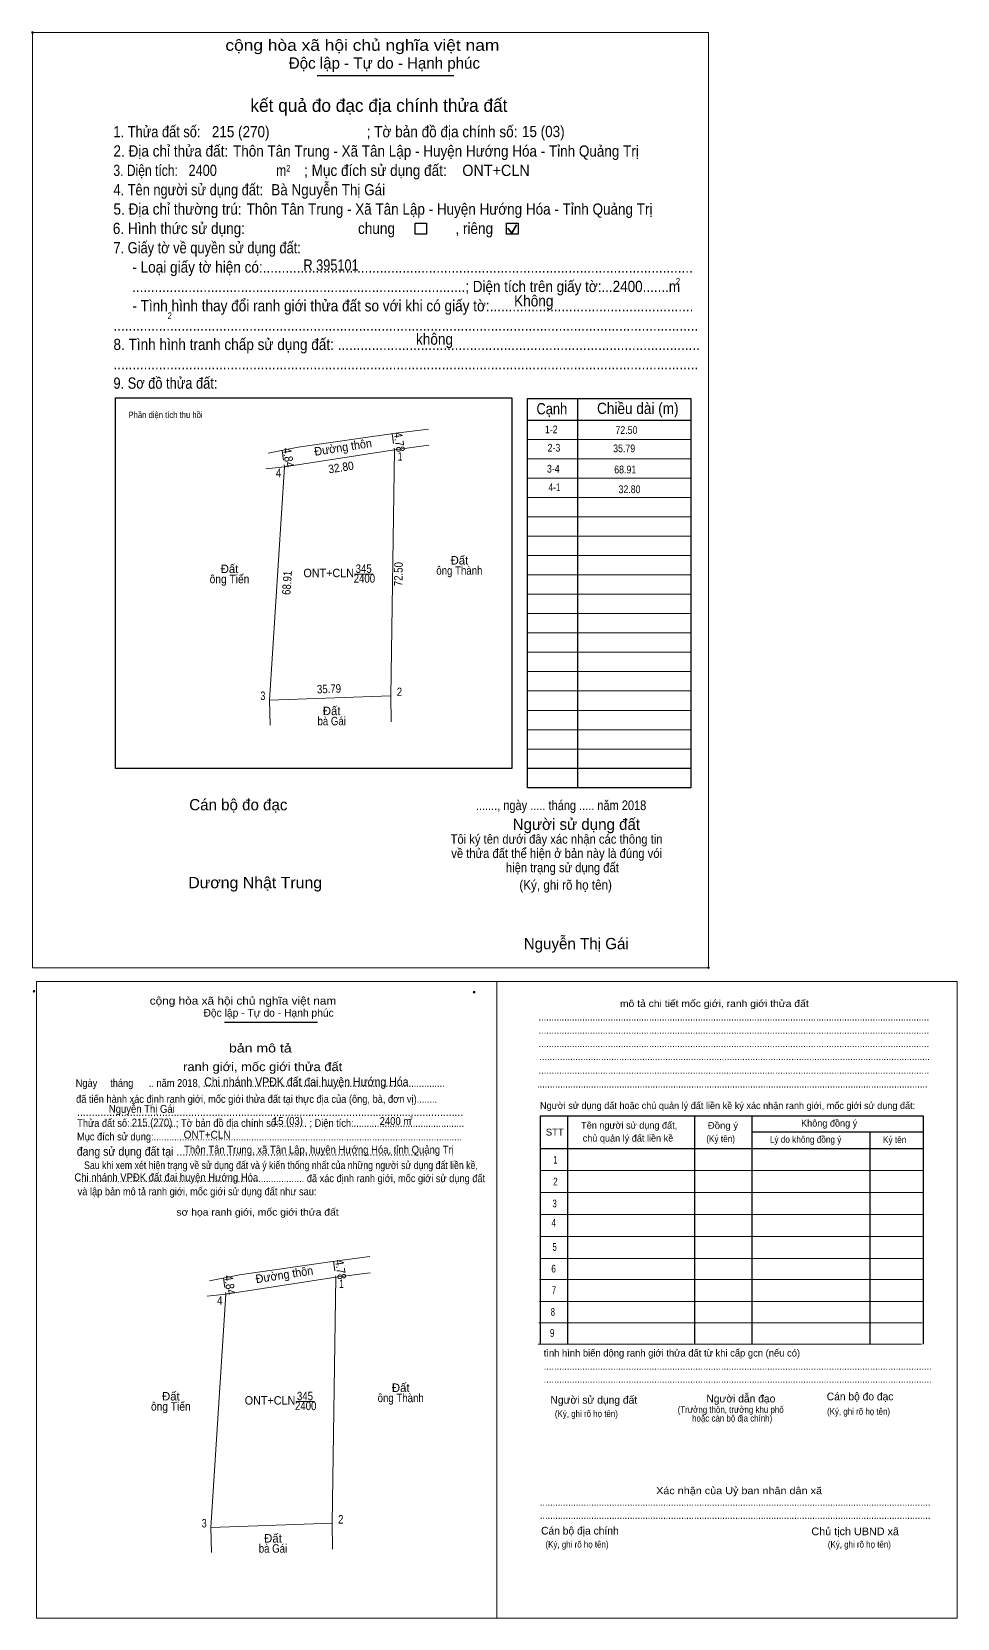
# Model space of a CAD drawing. Header units: metres. Extents: x 547191 to 549251, y 1835754 to 1836742.
# Drawn here: x 548977.9 to 549250.7, y 1835754.4 to 1836222 of the extents above; entities that cross this region are included whole.
import ezdxf
from ezdxf.enums import TextEntityAlignment as Align

# ---------------------------------------------------------------- set-up
doc = ezdxf.new("R2010")
doc.units = ezdxf.units.M
doc.header["$LTSCALE"] = 0.96
doc.header["$PDMODE"] = 32
doc.header["$PDSIZE"] = 0.48
doc.linetypes.add('DOTTED', pattern=[1.5, 0.3, -1.2])
doc.linetypes.add('MEDIUM_DASHED', pattern=[4.5, 3, -1.5])
for name, color, linetype, lineweight in [('1', 7, 'DOTTED', 13), ('10', 7, 'Continuous', 13), ('23', 7, 'Continuous', 13), ('30', 7, 'Continuous', 13), ('6', 7, 'Continuous', 13), ('63', 7, 'Continuous', 13), ('7', 7, 'Continuous', 13)]:
    doc.layers.add(name, color=color, linetype=linetype, lineweight=lineweight)
doc.layers.add('25', color=7, linetype='Continuous')

msp = doc.modelspace()

# ---------------------------------------------------------------- linework, layer by layer
at = {"layer": '10'}
for p, q in [((549084.84, 1836098.73), (549052.42, 1836093.76)), ((549084.84, 1836098.73), (549083.72, 1836026.24)), ((549047.95, 1836025), (549052.42, 1836093.76)), ((549067.54, 1835854.86), (549035.12, 1835849.89)), ((549067.54, 1835854.86), (549066.42, 1835782.37)), ((549030.65, 1835781.13), (549035.12, 1835849.89))]:
    msp.add_line(p, q, dxfattribs=at)
at = {"layer": '23'}
for p, q in [((549056.46, 1836099.5), (549047.56, 1836097.71)), ((549094.93, 1836100.09), (549084.84, 1836098.73)), ((549052.42, 1836093.76), (549046.87, 1836093.16)), ((549039.16, 1835855.63), (549030.26, 1835853.84)), ((549077.63, 1835856.22), (549067.54, 1835854.86)), ((549035.12, 1835849.89), (549029.57, 1835849.29))]:
    msp.add_line(p, q, dxfattribs=at)
for points in [[(549094.87, 1836104.87), (549085.24, 1836103.62), (549056.46, 1836099.5)], [(549077.57, 1835861), (549067.94, 1835859.75), (549039.16, 1835855.63)]]:
    msp.add_lwpolyline(points, dxfattribs=at)
at = {"layer": '30'}
for p, q in [((549047.95, 1836025), (549083.72, 1836026.24)), ((549047.95, 1836025), (549048.14, 1836017.59)), ((549083.72, 1836026.24), (549083.87, 1836018.56)), ((549030.65, 1835781.13), (549066.42, 1835782.37)), ((549030.65, 1835781.13), (549030.84, 1835773.72)), ((549066.42, 1835782.37), (549066.57, 1835774.69))]:
    msp.add_line(p, q, dxfattribs=at)
at = {"layer": '63', "linetype": 'MEDIUM_DASHED'}
for p, q in [((549084.12, 1836103.46), (549084.84, 1836098.73)), ((549051.68, 1836098.54), (549052.42, 1836093.76)), ((549066.82, 1835859.59), (549067.54, 1835854.86)), ((549034.38, 1835854.67), (549035.12, 1835849.89))]:
    msp.add_line(p, q, dxfattribs=at)
at = {"layer": '63'}
for p, q in [((549073, 1836062.13), (549078.5, 1836062.13)), ((549055.7, 1835818.26), (549061.2, 1835818.26))]:
    msp.add_line(p, q, dxfattribs=at)
at = {"layer": '7', "lineweight": 25}
for p, q in [((549062.05, 1836209.09), (549102.34, 1836209.09)), ((549124.01, 1835999.15), (549124.01, 1836113.86)), ((549138.74, 1836113.86), (549138.74, 1835999.15)), ((549124.01, 1836107.49), (549172.2, 1836107.49)), ((549172.2, 1836004.85), (549124.01, 1836004.85)), ((549172.2, 1835999.15), (549124.01, 1835999.15)), ((549034.68, 1835930.06), (549062.12, 1835930.06)), ((549135.86, 1835902.38), (549135.86, 1835835.18)), ((549173.3, 1835902.18), (549173.3, 1835835.18)), ((549190.19, 1835902.18), (549190.19, 1835835.18)), ((549190.19, 1835897.72), (549240.81, 1835897.72)), ((549224.95, 1835897.72), (549224.95, 1835835.18)), ((549127.73, 1835892.8), (549240.81, 1835892.8))]:
    msp.add_line(p, q, dxfattribs=at)
at = {"layer": '7', "lineweight": 35}
for p, q in [((549119.39, 1836162.57), (549120.77, 1836165.04)), ((549118.25, 1836164.04), (549119.39, 1836162.57))]:
    msp.add_line(p, q, dxfattribs=at)
at = {"layer": '7'}
for p, q in [((549124.01, 1836101.79), (549172.2, 1836101.79)), ((549124.01, 1836096.09), (549172.2, 1836096.09)), ((549124.01, 1836090.38), (549172.2, 1836090.38)), ((549124.01, 1836084.68), (549172.2, 1836084.68)), ((549124.01, 1836078.98), (549172.2, 1836078.98)), ((549124.01, 1836073.28), (549172.2, 1836073.28)), ((549124.01, 1836067.57), (549172.2, 1836067.57)), ((549124.01, 1836061.87), (549172.2, 1836061.87)), ((549124.01, 1836056.17), (549172.2, 1836056.17)), ((549124.01, 1836050.47), (549172.2, 1836050.47)), ((549124.01, 1836044.76), (549172.2, 1836044.76)), ((549124.01, 1836039.06), (549172.2, 1836039.06)), ((549124.01, 1836033.36), (549172.2, 1836033.36)), ((549124.01, 1836027.66), (549172.2, 1836027.66)), ((549124.01, 1836021.95), (549172.2, 1836021.95)), ((549124.01, 1836016.25), (549172.2, 1836016.25)), ((549124.01, 1836010.55), (549172.2, 1836010.55)), ((549124.01, 1836004.85), (549172.2, 1836004.85)), ((549127.73, 1835886.32), (549240.81, 1835886.32)), ((549127.73, 1835879.85), (549240.81, 1835879.85)), ((549127.73, 1835873.38), (549240.81, 1835873.38)), ((549127.73, 1835866.9), (549240.81, 1835866.9)), ((549127.73, 1835860.43), (549240.81, 1835860.43)), ((549127.53, 1835854.18), (549240.61, 1835854.18)), ((549127.73, 1835854.17), (549240.61, 1835854.17)), ((549127.53, 1835847.7), (549240.61, 1835847.7)), ((549127.33, 1835841.44), (549240.41, 1835841.44)), ((549127.33, 1835841.44), (549240.41, 1835841.44)), ((549127.13, 1835835.18), (549240.21, 1835835.18))]:
    msp.add_line(p, q, dxfattribs=at)
for points in [[(548978.12, 1836221.73), (549177.39, 1836221.73), (549177.39, 1835946.11), (548978.12, 1835946.11)], [(548979.28, 1835942.08), (549114.99, 1835942.08), (549114.99, 1835754.37), (548979.28, 1835754.37)], [(549115, 1835942.08), (549250.72, 1835942.08), (549250.72, 1835754.36), (549115, 1835754.36)], [(549115, 1835942.08), (549250.71, 1835942.08), (549250.71, 1835754.36), (549115, 1835754.36)]]:
    msp.add_lwpolyline(points, close=True, dxfattribs=at)
at = {"layer": '7', "lineweight": 25}
for points in [[(549090.88, 1836165.51), (549094.3, 1836165.51), (549094.3, 1836162.32), (549090.88, 1836162.32)], [(549117.81, 1836165.51), (549121.23, 1836165.51), (549121.23, 1836162.32), (549117.81, 1836162.32)], [(549002.55, 1836114.05), (549119.45, 1836114.05), (549119.45, 1836004.85), (549002.55, 1836004.85)]]:
    msp.add_lwpolyline(points, close=True, dxfattribs=at)
for points in [[(549124.01, 1836113.86), (549172.2, 1836113.86), (549172.2, 1835999.15)], [(549240.81, 1835835.18), (549240.81, 1835902.38), (549127.73, 1835902.38), (549127.73, 1835835.18)]]:
    msp.add_lwpolyline(points, dxfattribs=at)
at = {"layer": '7'}
for p in [(548978.12, 1836221.73), (549177.39, 1835946.11), (548978.55, 1835939.18), (549108.29, 1835938.91)]:
    msp.add_point(p, dxfattribs=at)

# ---------------------------------------------------------------- texts
at = {"layer": '1'}
for s, width, p in [('ONT+CLN', 0.95, (549065.425, 1836061.2)), ('2400', 0.85, (549075.945, 1836059.58)), ('345', 0.85, (549075.73, 1836062.48)), ('ONT+CLN', 0.95, (549048.125, 1835817.33)), ('2400', 0.85, (549058.645, 1835815.71)), ('345', 0.85, (549058.43, 1835818.61))]:
    msp.add_text(s, height=2.5, dxfattribs=dict(at, width=width)).set_placement(p, align=Align.CENTER)
at = {"layer": '25'}
for s, height, width, p in [('Chi nhánh VPĐK đất đai huyện Hướng Hóa', 2.58, 0.9, (549028.73, 1835911.18)), ('Nguyễn Thị Gái', 2.322, 0.9, (549000.62, 1835903.34)), ('2', 1.163, 0.8, (549089.3, 1835901.17)), ('215 (270)', 2.32, 0.9, (549007.37, 1835899.32)), ('ONT+CLN', 2.32, 0.95, (549022.66, 1835895.74)), ('15 (03)', 2.32, 0.9, (549048.98, 1835899.78)), ('2400 m', 2.32, 0.9, (549080.44, 1835899.74)), ('Thôn Tân Trung, xã Tân Lập, huyện Hướng Hóa, tỉnh Quảng Trị', 2.322, 0.9, (549022.79, 1835891.32)), ('Chi nhánh VPĐK đất đai huyện Hướng Hóa', 2.322, 0.9, (548990.46, 1835883.16))]:
    msp.add_text(s, height=height, dxfattribs=dict(at, width=width)).set_placement(p)
at = {"layer": '30'}
for s, height, width, p in [('1-2', 2.281, 0.85, (549132.9, 1836103.61)), ('72.50', 2.28, 0.85, (549156.44, 1836103.43)), ('2-3', 2.281, 0.85, (549133.69, 1836098.21)), ('35.79', 2.28, 0.85, (549155.76, 1836098.03)), ('3-4', 2.281, 0.85, (549133.51, 1836092.03)), ('68.91', 2.28, 0.85, (549156.08, 1836091.79)), ('4-1', 2.28, 0.8, (549133.75, 1836086.57)), ('32.80', 2.28, 0.85, (549157.34, 1836085.97))]:
    msp.add_text(s, height=height, dxfattribs=dict(at, width=width)).set_placement(p, align=Align.RIGHT)
at = {"layer": '6'}
for s, height, width, p in [('ONT+CLN', 3.33, 0.95, (549104.81, 1836179.45)), ('Bà Nguyễn Thị Gái', 3.3, 0.9, (549048.5, 1836173.75))]:
    msp.add_text(s, height=height, dxfattribs=dict(at, width=width)).set_placement(p)
at = {"layer": '63'}
for s, height, width, p in [('Phần diện tích thu hồi', 1.875, 0.9, (549017.335, 1836108.11)), ('ông Tiến', 2.5, 0.9, (549036.19, 1836059.42)), ('ông Thành', 2.5, 0.85, (549103.945, 1836061.93)), ('bà Gái', 2.5, 0.85, (549066.305, 1836017.55)), ('ông Tiến', 2.5, 0.9, (549018.89, 1835815.55)), ('ông Thành', 2.5, 0.85, (549086.645, 1835818.06)), ('bà Gái', 2.5, 0.85, (549049.005, 1835773.68))]:
    msp.add_text(s, height=height, dxfattribs=dict(at, width=width)).set_placement(p, align=Align.CENTER)
for s, rotation, width, p in [('4.78', 278.655, 0.9, (549085.0255, 1836100.8431)), ('4.84', 278.8, 0.9, (549052.3204, 1836096.2562)), ('Đường thôn', 8.716, 0.95, (549069.8356, 1836098.2758)), ('32.80', 8.716, 0.9, (549069.2356, 1836092.3488)), ('68.91', 86.281, 0.85, (549054.3617, 1836059.4639)), ('72.50', 89.115, 0.85, (549087.2063, 1836062.0857)), ('35.79', 1.985, 0.85, (549065.5467, 1836027.0464)), ('Đường thôn', 8.716, 0.95, (549052.5356, 1835854.4058)), ('4.78', 278.655, 0.9, (549067.7255, 1835856.9731)), ('4.84', 278.8, 0.9, (549035.0204, 1835852.3862))]:
    msp.add_text(s, height=2.5, rotation=rotation, dxfattribs=dict(at, width=width)).set_placement(p, align=Align.CENTER)
for s, width, p in [(' 1', 0.75, (549087.18, 1836095.55)), (' 4', 0.85, (549051.42, 1836090.66)), (' 2', 0.85, (549087.07, 1836026.15)), (' 3', 0.8, (549046.77, 1836025)), (' 1', 0.75, (549069.88, 1835851.68)), (' 4', 0.85, (549034.12, 1835846.79)), (' 3', 0.8, (549029.47, 1835781.13)), (' 2', 0.85, (549069.77, 1835782.28))]:
    msp.add_text(s, height=2.5, dxfattribs=dict(at, width=width)).set_placement(p, align=Align.RIGHT)
for p in [(549103.955, 1836064.93), (549036.195, 1836062.42), (549066.305, 1836020.55), (549086.655, 1835821.06), (549018.895, 1835818.55), (549049.005, 1835776.68)]:
    msp.add_text('Đất', height=2.5, dxfattribs=at).set_placement(p, align=Align.CENTER)
at = {"layer": '7'}
for s, height, width, p in [('cộng hòa xã hội chủ nghĩa việt nam', 3.326, 1.15, (549034.97, 1836216.35)), ('1. Thửa đất số:', 3.326, 0.85, (549001.97, 1836190.85)), ('215 (270)', 3.3, 0.9, (549030.98, 1836190.85)), ('; Tờ bản đồ địa chính số:', 3.326, 0.9, (549076.61, 1836190.85)), ('15 (03)', 3.3, 0.9, (549122.39, 1836190.91)), ('2. Địa chỉ thửa đất:', 3.326, 0.9, (549001.97, 1836185.15)), ('Thôn Tân Trung - Xã Tân Lập - Huyện Hướng Hóa - Tỉnh Quảng Trị', 3.3, 0.9, (549037.22, 1836185.15)), ('3. Diện tích:', 3.326, 0.8, (549001.97, 1836179.45)), ('; Mục đích sử dụng đất:', 3.326, 0.9, (549058.16, 1836179.45)), ('2400', 3.3, 0.85, (549024.11, 1836179.48)), ('m', 3.326, 0.8, (549049.94, 1836179.45)), ('2', 1.9, 0.8, (549052.91, 1836180.77)), ('4. Tên người sử dụng đất:', 3.326, 0.85, (549001.97, 1836173.75)), ('5. Địa chỉ thường trú:', 3.326, 0.9, (549001.97, 1836168.05)), ('Thôn Tân Trung - Xã Tân Lập - Huyện Hướng Hóa - Tỉnh Quảng Trị', 3.3, 0.9, (549041.24, 1836168.05)), ('6. Hình thức sử dụng:', 3.326, 0.9, (549001.79, 1836162.35)), ('chung                , riêng', 3.326, 0.9, (549074.06, 1836162.35)), ('7. Giấy tờ về quyền sử dụng đất:', 3.326, 0.85, (549001.97, 1836156.65)), ('R 395101', 3.3, 0.85, (549057.98, 1836151.55)), ('     - Loại giấy tờ hiện có:..................................................................................................................', 3.326, 0.9, (549001.97, 1836150.95)), ('     .........................................................................................; Diện tích trên giấy tờ:...2400.......m', 3.3, 0.9, (549001.97, 1836145.25)), ('2', 1.9, 0.8, (549167.78, 1836147.47)), ('     - Tình hình thay đổi ranh giới thửa đất so với khi có giấy tờ:......................................................', 3.326, 0.9, (549001.97, 1836139.55)), ('Không', 3.33, 0.9, (549120.08, 1836140.99)), ('2', 1.9, 0.8, (549017.96, 1836137.33)), ('8. Tình hình tranh chấp sử dụng đất: ................................................................................................', 3.326, 0.9, (549001.97, 1836128.15)), ('...........................................................................................................................................................', 3.326, 0.9, (549001.97, 1836133.85)), ('không', 3.326, 0.9, (549091.16, 1836129.71)), ('...........................................................................................................................................................', 3.326, 0.9, (549001.97, 1836122.45)), ('9. Sơ đồ thửa đất:', 3.326, 0.85, (549001.97, 1836116.75)), ('Chiều dài (m)', 3.326, 0.9, (549144.53, 1836109.31)), ('Cạnh', 3.326, 0.85, (549126.68, 1836109.19)), ('......., ngày ..... tháng ..... năm 2018', 2.85, 0.85, (549108.8, 1835992.55)), ('Dương Nhật Trung', 3.33, 1.05, (549024.02, 1835969.54)), ('(Ký, ghi rõ họ tên)', 2.851, 0.9, (549121.64, 1835969.09)), ('cộng hòa xã hội chủ nghĩa việt nam', 2.265, 1.15, (549012.66, 1835935.24)), ('........................................................................................................................................................', 2.265, 0.9, (549127.28, 1835930.5)), ('........................................................................................................................................................', 2.265, 0.9, (549127.28, 1835926.64)), ('........................................................................................................................................................', 2.265, 0.9, (549127.28, 1835922.72)), ('........................................................................................................................................................', 2.265, 0.9, (549127.52, 1835918.87)), ('Ngày     tháng      .. năm 2018, ..............................................................................................', 2.268, 0.9, (548990.84, 1835910.98)), ('........................................................................................................................................................', 2.265, 0.9, (549127.31, 1835914.84)), (' đã tiến hành xác định ranh giới, mốc giới thửa đất tại thực địa của (ông, bà, đơn vị)........', 2.265, 0.9, (548990.21, 1835906.28)), ('........................................................................................................................................................', 2.265, 0.9, (549126.83, 1835910.77)), ('....................................................................................................................................', 2.58, 0.9, (548991.23, 1835902.42)), ('Thửa đất số:..................; Tờ bản đồ địa chính số:........... ; Diện tích:...........................................', 2.265, 0.9, (548991.29, 1835899.19)), ('Mục đích sử dụng:........................................................................................................................', 2.265, 0.9, (548991.23, 1835895.2)), ('STT', 2.006, 1.05, (549129.41, 1835896.64)), ('Đồng ý', 2.006, 1.05, (549177.18, 1835898.62)), ('đang sử dụng đất tại ......................................................................................', 2.58, 0.9, (548991.16, 1835890.68)), ('(Ký tên)', 2.006, 0.9, (549176.74, 1835894.7)), ('Lý do không đồng ý', 2.006, 0.9, (549195.48, 1835894.5)), ('Ký tên', 2.006, 0.9, (549228.84, 1835894.42)), ('Sau khi xem xét hiện trạng về sử dụng đất và ý kiến thống nhất của những người sử dụng đất liền kề,', 2.265, 0.85, (548993.32, 1835886.76)), ('......................................................................................... đã xác định ranh giới, mốc giới sử dụng đất', 2.26, 0.9, (548990.96, 1835882.9)), (' và lập bản mô tả ranh giới, mốc giới sử dụng đất như sau:', 2.265, 0.9, (548990.66, 1835879.02)), ('.......................................................................................................................................................', 2.265, 0.9, (549128.81, 1835827.62)), ('.......................................................................................................................................................', 2.265, 0.9, (549128.81, 1835823.77)), ('(Ký, ghi rõ họ tên)', 1.942, 0.9, (549132.1, 1835813.69)), ('(Ký, ghi rõ họ tên)', 1.942, 0.9, (549212.33, 1835814.36)), ('........................................................................................................................................................', 2.265, 0.9, (549127.67, 1835787.5)), ('........................................................................................................................................................', 2.265, 0.9, (549127.67, 1835783.64)), ('Chủ tịch UBND xã', 2.265, 1.05, (549207.72, 1835778.84)), ('(Ký, ghi rõ họ tên)', 1.942, 0.9, (549129.34, 1835775.18)), ('(Ký, ghi rõ họ tên)', 1.942, 0.9, (549212.57, 1835775.18))]:
    msp.add_text(s, height=height, dxfattribs=dict(at, width=width)).set_placement(p)
for s, height, p in [('Độc lập - Tự do - Hạnh phúc', 3.326, (549053.66, 1836211.07)), ('Cán bộ đo đạc', 3.326, (549024.32, 1835992.49)), ('Người sử dụng đất', 3.326, (549119.66, 1835986.73)), ('Nguyễn Thị Gái', 3.33, (549122.93, 1835951.54)), ('Độc lập - Tự do - Hạnh phúc', 2.265, (549028.52, 1835931.68)), ('Người sử dụng đất hoặc chủ quản lý đất liền kề ký xác nhận ranh giới, mốc giới sử dụng đất:', 2.006, (549127.73, 1835904.47)), ('Tên người sử dụng đất,', 2.006, (549139.84, 1835898.66)), ('Không đồng ý', 2.006, (549204.68, 1835899.28)), ('chủ quản lý đất liền kề', 2.006, (549140.3, 1835894.86)), ('tình hình biến động ranh giới thửa đất từ khi cấp gcn (nếu có)', 2.071, (549128.81, 1835831.51)), ('Người sử dụng đất', 2.265, (549130.79, 1835817.6)), ('Người dẫn đạo', 2.264, (549176.75, 1835817.98)), ('Cán bộ đo đạc', 2.26, (549212.24, 1835818.61)), ('Cán bộ địa chính', 2.265, (549128.03, 1835779.04))]:
    msp.add_text(s, height=height, dxfattribs=at).set_placement(p)
for s, height, p in [('kết quả đo đạc địa chính thửa đất', 3.802, (549080.225, 1836198.35)), ('.', 0.9504, (549177.405, 1835945.63))]:
    msp.add_text(s, height=height, dxfattribs=at).set_placement(p, align=Align.CENTER)
for s, height, width, p in [('Tôi ký tên dưới đây xác nhận các thông tin', 2.748, 0.9, (549132.595, 1835982.65)), ('về thửa đất thể hiện ở bản này là đúng vói', 2.748, 0.9, (549132.625, 1835978.45)), ('hiện trạng sử dụng đất', 2.748, 0.9, (549134.315, 1835974.25)), ('mô tả chi tiết mốc giới, ranh giới thửa đất', 2.071, 1.1, (549179.1, 1835934.52)), ('bản mô tả', 2.589, 1.2, (549045.265, 1835921.12)), ('ranh giới, mốc giới thửa đất', 2.589, 1.1, (549045.965, 1835915.62)), ('1', 2.265, 0.65, (549132.25, 1835888.39)), ('2', 2.265, 0.8, (549132.26, 1835881.96)), ('sơ họa ranh giới, mốc giới thửa đất', 2.071, 1.1, (549044.45, 1835873.04)), ('3', 2.265, 0.75, (549132.015, 1835875.48)), ('4', 2.265, 0.8, (549131.755, 1835869.82)), ('5', 2.265, 0.75, (549132.03, 1835862.66)), ('6', 2.265, 0.8, (549131.72, 1835856.28)), ('7', 2.261, 0.75, (549131.835, 1835849.94)), ('8', 2.261, 0.75, (549131.505, 1835843.56)), ('9', 2.261, 0.8, (549131.32, 1835837.32)), ('(Trưởng thôn, trưởng khu phố', 1.941, 0.9, (549183.93, 1835814.9)), ('hoặc cán bộ địa chính)', 1.941, 0.9, (549184.365, 1835812.34)), ('Xác nhận của Uỷ ban nhân dân xã', 2.072, 1.15, (549186.39, 1835790.94))]:
    msp.add_text(s, height=height, dxfattribs=dict(at, width=width)).set_placement(p, align=Align.CENTER)

doc.saveas('drawing.dxf')
